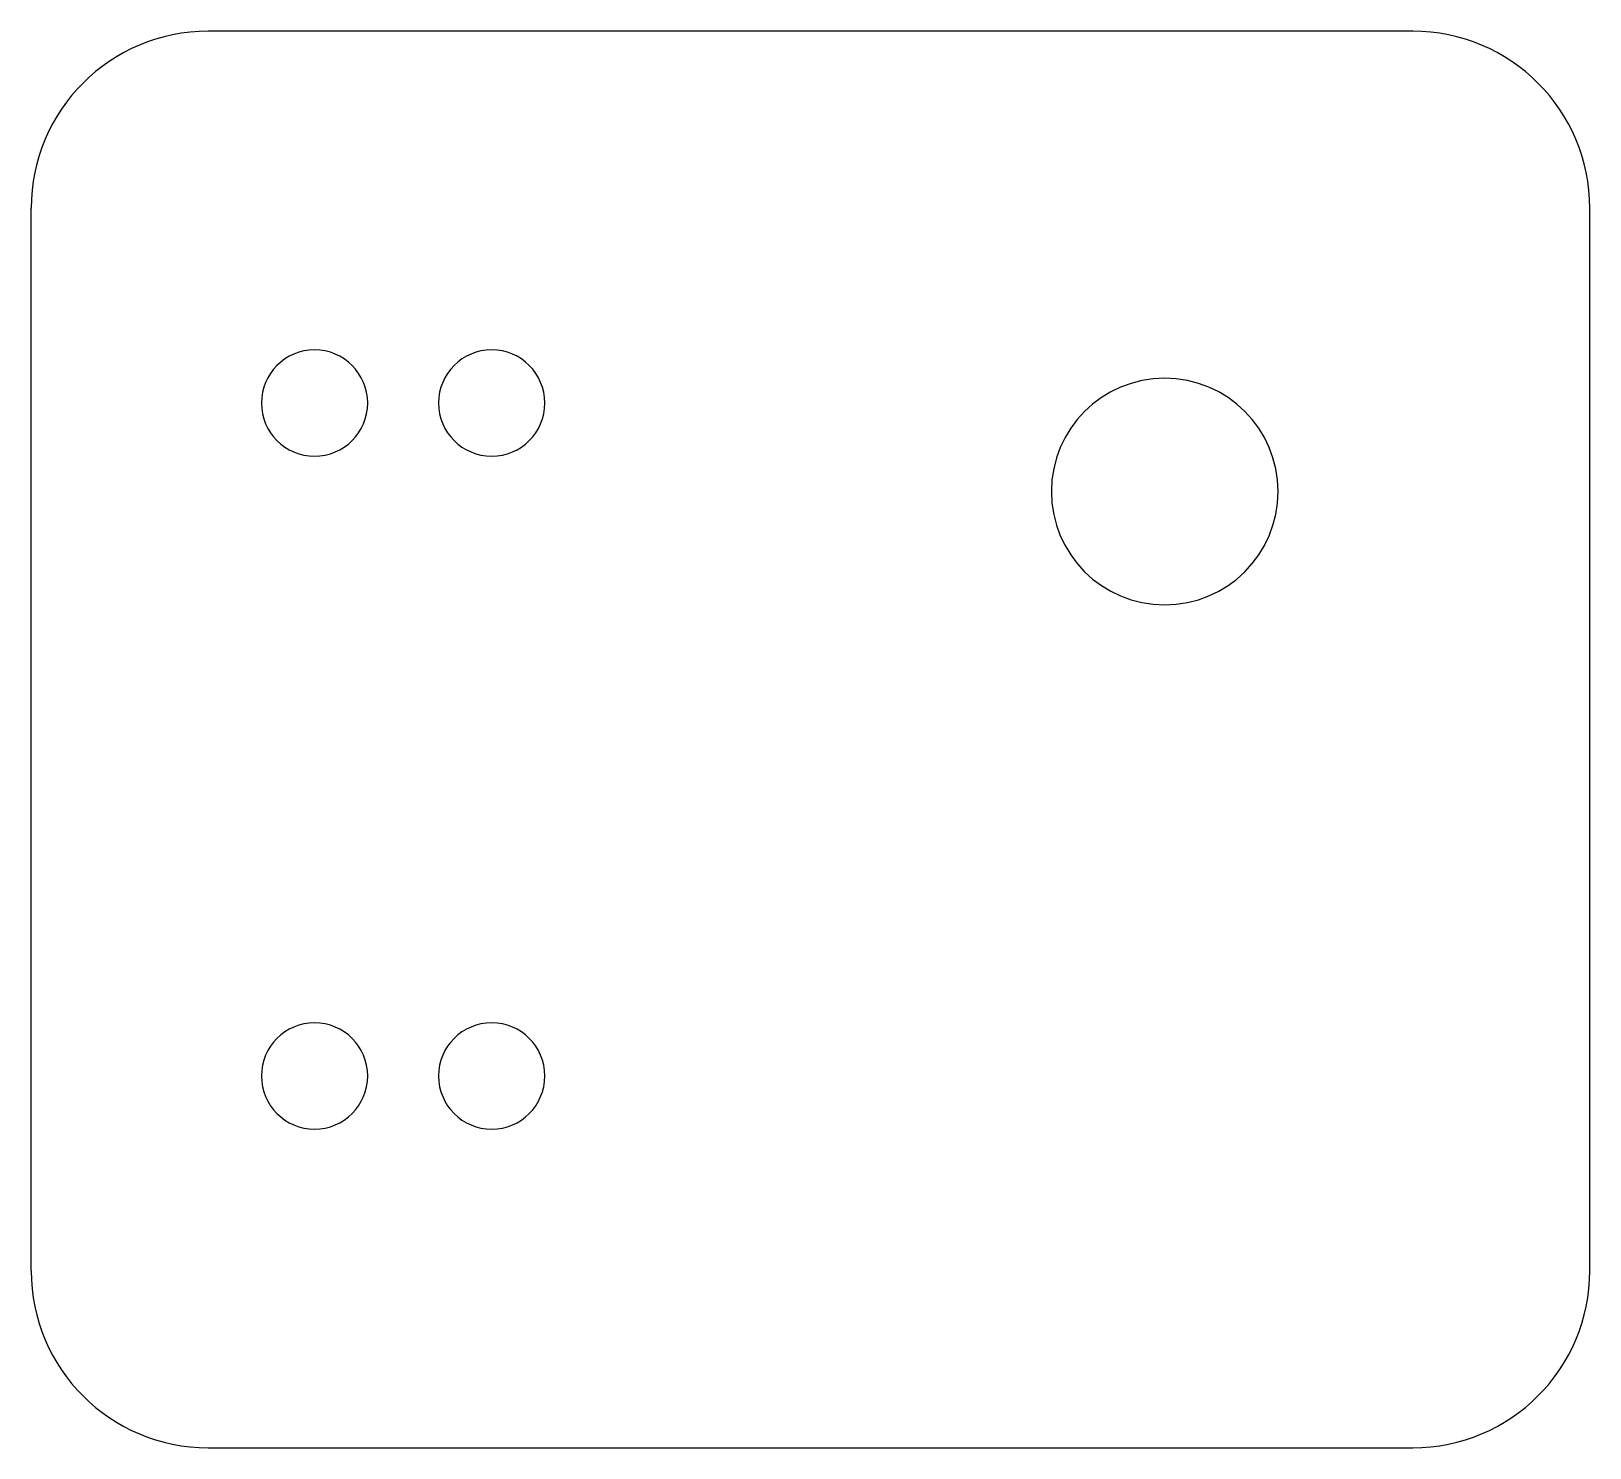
# Model space of a CAD drawing. Header units: inches. Extents: x 0 to 0.866, y 0 to 0.787.
import ezdxf

# ---------------------------------------------------------------- set-up
doc = ezdxf.new("R2010")
doc.units = ezdxf.units.IN
doc.layers.add('3', color=7, linetype='CONTINUOUS')

msp = doc.modelspace()

# ---------------------------------------------------------------- linework, layer by layer
at = {"layer": '3', "color": 3, "linetype": 'CONTINUOUS'}
for p, q in [((0.76772, 0.7874), (0.09843, 0.7874)), ((0, 0.09843), (0, 0.68898)), ((0.86614, 0.09843), (0.86614, 0.68898)), ((0.09843, 0), (0.76772, 0))]:
    msp.add_line(p, q, dxfattribs=at)
for centre, radius, start, end in [((0.09843, 0.68898), 0.09843, 90, 180), ((0.76772, 0.68898), 0.09843, 360, 90), ((0.15748, 0.58071), 0.02953, 360, 180), ((0.25591, 0.58071), 0.02953, 360, 180), ((0.62992, 0.5315), 0.06299, 360, 180), ((0.15748, 0.58071), 0.02953, 180, 360), ((0.25591, 0.58071), 0.02953, 180, 360), ((0.62992, 0.5315), 0.06299, 180, 360), ((0.15748, 0.20669), 0.02953, 360, 180), ((0.25591, 0.20669), 0.02953, 360, 180), ((0.15748, 0.20669), 0.02953, 180, 360), ((0.25591, 0.20669), 0.02953, 180, 360), ((0.09843, 0.09843), 0.09843, 180, 270), ((0.76772, 0.09843), 0.09843, 270, 360)]:
    msp.add_arc(centre, radius, start, end, dxfattribs=at)

doc.saveas('drawing.dxf')
